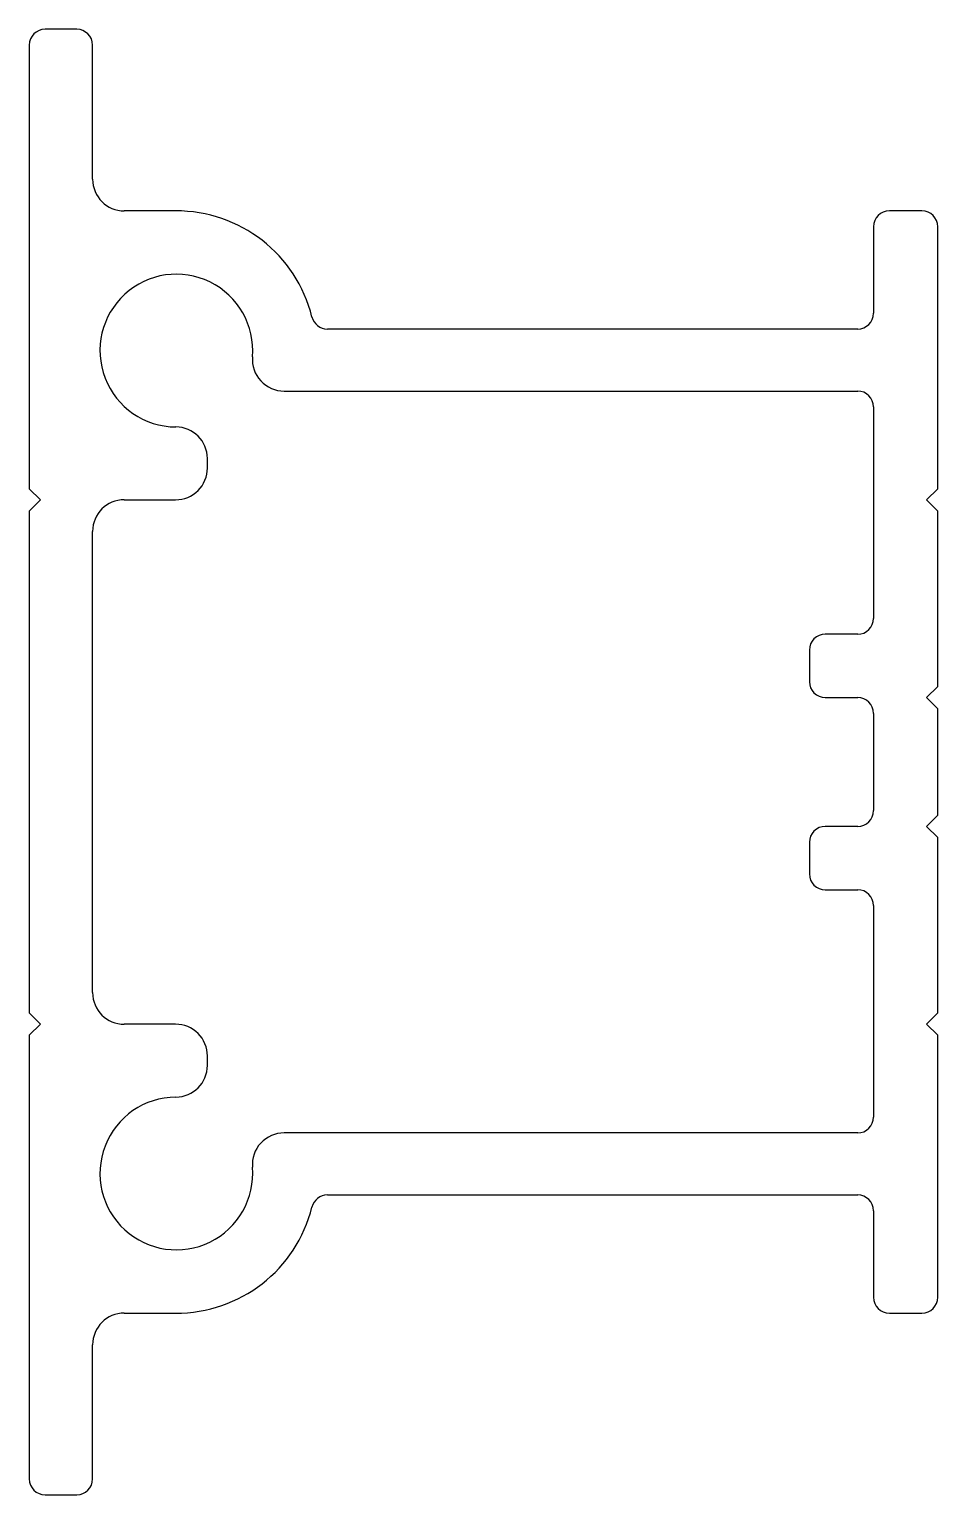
# Model space of a CAD drawing. Extents: x -12.8 to 15.9, y 3.1 to 49.4.
import ezdxf

# ---------------------------------------------------------------- set-up
doc = ezdxf.new("R2010")
doc.units = 0
doc.layers.add('PROFILE', color=1, linetype='CONTINUOUS')

msp = doc.modelspace()

# ---------------------------------------------------------------- linework, layer by layer
at = {"layer": 'PROFILE', "color": 7}
for p, q in [((-11.331, 49.385), (-12.331, 49.385)), ((-12.831, 48.885), (-12.831, 34.865)), ((-10.831, 44.648), (-10.831, 48.888)), ((-8.213, 43.648), (-9.831, 43.648)), ((15.358, 43.648), (14.331, 43.648)), ((13.831, 43.148), (13.831, 40.416)), ((15.858, 34.868), (15.858, 43.148)), ((13.331, 39.916), (-3.419, 39.916)), ((-4.786, 37.955), (13.331, 37.955)), ((13.831, 37.455), (13.831, 30.771)), ((-7.207, 35.523), (-7.207, 35.823)), ((-12.831, 34.865), (-12.481, 34.515)), ((15.504, 34.515), (15.858, 34.868)), ((-12.481, 34.515), (-12.831, 34.165)), ((-9.831, 34.523), (-8.213, 34.523)), ((15.858, 34.161), (15.504, 34.515)), ((-12.831, 34.165), (-12.831, 18.306)), ((15.858, 28.625), (15.858, 34.161)), ((-10.831, 18.948), (-10.831, 33.523)), ((13.331, 30.271), (12.305, 30.271)), ((11.805, 29.771), (11.805, 28.771)), ((12.305, 28.271), (13.331, 28.271)), ((15.504, 28.271), (15.858, 28.625)), ((15.858, 27.918), (15.504, 28.271)), ((15.858, 24.553), (15.858, 27.918)), ((13.831, 27.771), (13.831, 24.7)), ((15.504, 24.2), (15.858, 24.553)), ((13.331, 24.2), (12.305, 24.2)), ((15.858, 23.846), (15.504, 24.2)), ((11.805, 23.7), (11.805, 22.7)), ((15.858, 18.31), (15.858, 23.846)), ((12.305, 22.2), (13.331, 22.2)), ((13.831, 21.7), (13.831, 15.016)), ((-12.831, 18.306), (-12.481, 17.956)), ((15.504, 17.956), (15.858, 18.31)), ((-12.481, 17.956), (-12.831, 17.606)), ((-12.831, 17.606), (-12.831, 3.585)), ((-8.213, 17.948), (-9.831, 17.948)), ((15.858, 17.603), (15.504, 17.956)), ((15.858, 9.323), (15.858, 17.603)), ((-7.207, 16.648), (-7.207, 16.948)), ((13.331, 14.516), (-4.786, 14.516)), ((-3.419, 12.555), (13.331, 12.555)), ((13.831, 12.055), (13.831, 9.323)), ((-9.831, 8.823), (-8.213, 8.823)), ((14.331, 8.823), (15.358, 8.823)), ((-10.831, 3.583), (-10.831, 7.823)), ((-12.331, 3.085), (-11.331, 3.085))]:
    msp.add_line(p, q, dxfattribs=at)
for centre, radius, start, end in [((-12.331, 48.885), 0.5, 90, 180), ((-11.331, 48.885), 0.5, 0.28, 90), ((-9.831, 44.648), 1, 180, 270), ((-8.188, 39.235), 4.413, 13.9005, 90.3311), ((14.331, 43.148), 0.5, 90, 180), ((15.358, 43.148), 0.5, 0, 90), ((-8.188, 39.235), 2.413, 355.2896, 269.6689), ((-3.419, 40.416), 0.5, 193.9005, 270), ((13.331, 40.416), 0.5, 270, 0), ((-4.786, 38.955), 1, 175.2896, 270), ((13.331, 37.455), 0.5, 0, 90), ((-8.207, 35.823), 1, 360, 89.6689), ((-8.207, 35.523), 1, 269.6689, 0), ((-9.831, 33.523), 1, 90, 180), ((13.331, 30.771), 0.5, 270, 0), ((12.305, 29.771), 0.5, 90, 180), ((12.305, 28.771), 0.5, 180, 270), ((13.331, 27.771), 0.5, 360, 90), ((13.331, 24.7), 0.5, 270, 0), ((12.305, 23.7), 0.5, 90, 180), ((12.305, 22.7), 0.5, 180, 270), ((13.331, 21.7), 0.5, 360, 90), ((-9.831, 18.948), 1, 180, 270), ((-8.207, 16.948), 1, 0, 90.3311), ((-8.207, 16.648), 1, 270.3311, 0), ((-8.188, 13.235), 2.413, 90.3311, 4.7104), ((13.331, 15.016), 0.5, 270, 0), ((-4.786, 13.516), 1, 90, 184.7104), ((-3.419, 12.055), 0.5, 90, 166.0995), ((13.331, 12.055), 0.5, 0, 90), ((-8.188, 13.235), 4.413, 269.6689, 346.0995), ((14.331, 9.323), 0.5, 180, 270), ((15.358, 9.323), 0.5, 270, 0), ((-9.831, 7.823), 1, 90, 180), ((-12.331, 3.585), 0.5, 180, 270), ((-11.331, 3.585), 0.5, 270, 359.72)]:
    msp.add_arc(centre, radius, start, end, dxfattribs=at)

doc.saveas('drawing.dxf')
